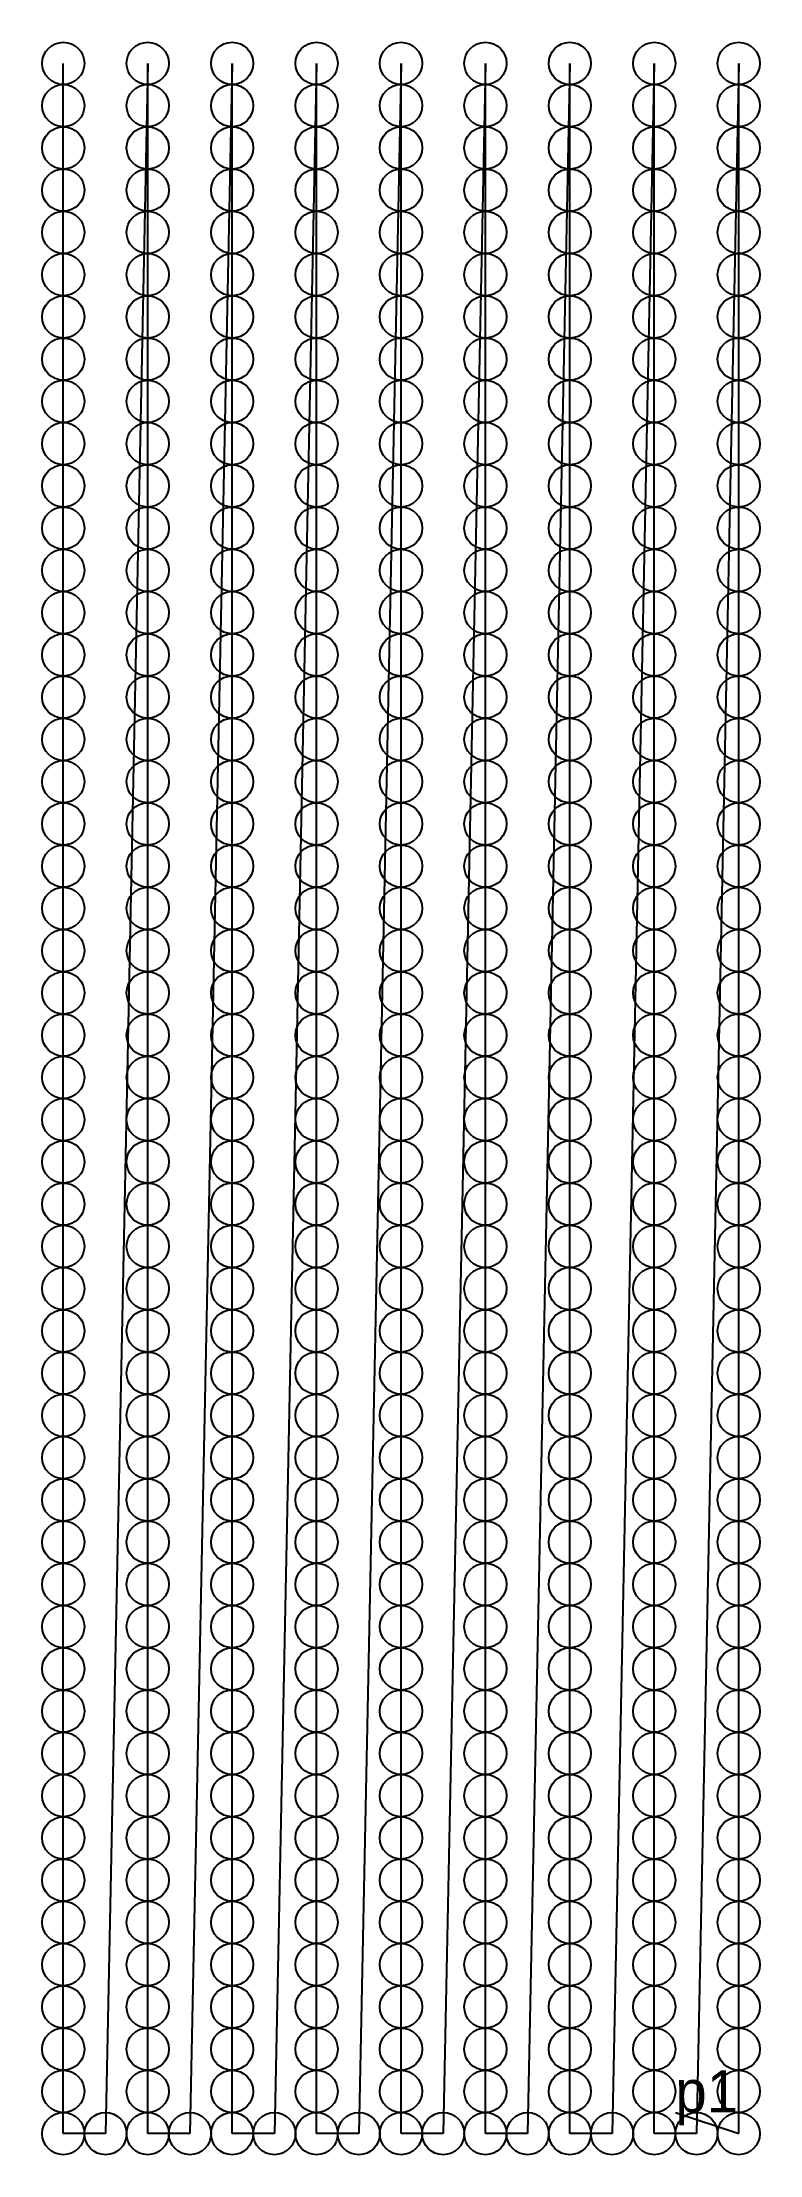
# Model space of a CAD drawing. Extents: x 0.5 to 17.5, y 0.5 to 50.5.
import ezdxf

# ---------------------------------------------------------------- set-up
doc = ezdxf.new("R2010")
doc.units = 0
doc.layers.get('0').update_dxf_attribs({"linetype": 'CONTINUOUS'})

msp = doc.modelspace()

# ---------------------------------------------------------------- linework, layer by layer
for p, q in [((1, 49), (1, 50)), ((3, 50), (2, 1)), ((3, 49), (3, 50)), ((5, 50), (4, 1)), ((5, 49), (5, 50)), ((7, 50), (6, 1)), ((7, 49), (7, 50)), ((9, 50), (8, 1)), ((9, 49), (9, 50)), ((11, 50), (10, 1)), ((11, 49), (11, 50)), ((13, 50), (12, 1)), ((13, 49), (13, 50)), ((15, 50), (14, 1)), ((15, 49), (15, 50)), ((17, 50), (16, 1)), ((17, 49), (17, 50)), ((1, 48), (1, 49)), ((3, 48), (3, 49)), ((5, 48), (5, 49)), ((7, 48), (7, 49)), ((9, 48), (9, 49)), ((11, 48), (11, 49)), ((13, 48), (13, 49)), ((15, 48), (15, 49)), ((17, 48), (17, 49)), ((1, 47), (1, 48)), ((3, 47), (3, 48)), ((5, 47), (5, 48)), ((7, 47), (7, 48)), ((9, 47), (9, 48)), ((11, 47), (11, 48)), ((13, 47), (13, 48)), ((15, 47), (15, 48)), ((17, 47), (17, 48)), ((1, 46), (1, 47)), ((3, 46), (3, 47)), ((5, 46), (5, 47)), ((7, 46), (7, 47)), ((9, 46), (9, 47)), ((11, 46), (11, 47)), ((13, 46), (13, 47)), ((15, 46), (15, 47)), ((17, 46), (17, 47)), ((1, 45), (1, 46)), ((3, 45), (3, 46)), ((5, 45), (5, 46)), ((7, 45), (7, 46)), ((9, 45), (9, 46)), ((11, 45), (11, 46)), ((13, 45), (13, 46)), ((15, 45), (15, 46)), ((17, 45), (17, 46)), ((1, 44), (1, 45)), ((3, 44), (3, 45)), ((5, 44), (5, 45)), ((7, 44), (7, 45)), ((9, 44), (9, 45)), ((11, 44), (11, 45)), ((13, 44), (13, 45)), ((15, 44), (15, 45)), ((17, 44), (17, 45)), ((1, 43), (1, 44)), ((3, 43), (3, 44)), ((5, 43), (5, 44)), ((7, 43), (7, 44)), ((9, 43), (9, 44)), ((11, 43), (11, 44)), ((13, 43), (13, 44)), ((15, 43), (15, 44)), ((17, 43), (17, 44)), ((1, 42), (1, 43)), ((3, 42), (3, 43)), ((5, 42), (5, 43)), ((7, 42), (7, 43)), ((9, 42), (9, 43)), ((11, 42), (11, 43)), ((13, 42), (13, 43)), ((15, 42), (15, 43)), ((17, 42), (17, 43)), ((1, 41), (1, 42)), ((3, 41), (3, 42)), ((5, 41), (5, 42)), ((7, 41), (7, 42)), ((9, 41), (9, 42)), ((11, 41), (11, 42)), ((13, 41), (13, 42)), ((15, 41), (15, 42)), ((17, 41), (17, 42)), ((1, 40), (1, 41)), ((3, 40), (3, 41)), ((5, 40), (5, 41)), ((7, 40), (7, 41)), ((9, 40), (9, 41)), ((11, 40), (11, 41)), ((13, 40), (13, 41)), ((15, 40), (15, 41)), ((17, 40), (17, 41)), ((1, 39), (1, 40)), ((3, 39), (3, 40)), ((5, 39), (5, 40)), ((7, 39), (7, 40)), ((9, 39), (9, 40)), ((11, 39), (11, 40)), ((13, 39), (13, 40)), ((15, 39), (15, 40)), ((17, 39), (17, 40)), ((1, 38), (1, 39)), ((3, 38), (3, 39)), ((5, 38), (5, 39)), ((7, 38), (7, 39)), ((9, 38), (9, 39)), ((11, 38), (11, 39)), ((13, 38), (13, 39)), ((15, 38), (15, 39)), ((17, 38), (17, 39)), ((1, 37), (1, 38)), ((3, 37), (3, 38)), ((5, 37), (5, 38)), ((7, 37), (7, 38)), ((9, 37), (9, 38)), ((11, 37), (11, 38)), ((13, 37), (13, 38)), ((15, 37), (15, 38)), ((17, 37), (17, 38)), ((1, 36), (1, 37)), ((3, 36), (3, 37)), ((5, 36), (5, 37)), ((7, 36), (7, 37)), ((9, 36), (9, 37)), ((11, 36), (11, 37)), ((13, 36), (13, 37)), ((15, 36), (15, 37)), ((17, 36), (17, 37)), ((1, 35), (1, 36)), ((3, 35), (3, 36)), ((5, 35), (5, 36)), ((7, 35), (7, 36)), ((9, 35), (9, 36)), ((11, 35), (11, 36)), ((13, 35), (13, 36)), ((15, 35), (15, 36)), ((17, 35), (17, 36)), ((1, 34), (1, 35)), ((3, 34), (3, 35)), ((5, 34), (5, 35)), ((7, 34), (7, 35)), ((9, 34), (9, 35)), ((11, 34), (11, 35)), ((13, 34), (13, 35)), ((15, 34), (15, 35)), ((17, 34), (17, 35)), ((1, 33), (1, 34)), ((3, 33), (3, 34)), ((5, 33), (5, 34)), ((7, 33), (7, 34)), ((9, 33), (9, 34)), ((11, 33), (11, 34)), ((13, 33), (13, 34)), ((15, 33), (15, 34)), ((17, 33), (17, 34)), ((1, 32), (1, 33)), ((3, 32), (3, 33)), ((5, 32), (5, 33)), ((7, 32), (7, 33)), ((9, 32), (9, 33)), ((11, 32), (11, 33)), ((13, 32), (13, 33)), ((15, 32), (15, 33)), ((17, 32), (17, 33)), ((1, 31), (1, 32)), ((3, 31), (3, 32)), ((5, 31), (5, 32)), ((7, 31), (7, 32)), ((9, 31), (9, 32)), ((11, 31), (11, 32)), ((13, 31), (13, 32)), ((15, 31), (15, 32)), ((17, 31), (17, 32)), ((1, 30), (1, 31)), ((3, 30), (3, 31)), ((5, 30), (5, 31)), ((7, 30), (7, 31)), ((9, 30), (9, 31)), ((11, 30), (11, 31)), ((13, 30), (13, 31)), ((15, 30), (15, 31)), ((17, 30), (17, 31)), ((1, 29), (1, 30)), ((3, 29), (3, 30)), ((5, 29), (5, 30)), ((7, 29), (7, 30)), ((9, 29), (9, 30)), ((11, 29), (11, 30)), ((13, 29), (13, 30)), ((15, 29), (15, 30)), ((17, 29), (17, 30)), ((1, 28), (1, 29)), ((3, 28), (3, 29)), ((5, 28), (5, 29)), ((7, 28), (7, 29)), ((9, 28), (9, 29)), ((11, 28), (11, 29)), ((13, 28), (13, 29)), ((15, 28), (15, 29)), ((17, 28), (17, 29)), ((1, 27), (1, 28)), ((3, 27), (3, 28)), ((5, 27), (5, 28)), ((7, 27), (7, 28)), ((9, 27), (9, 28)), ((11, 27), (11, 28)), ((13, 27), (13, 28)), ((15, 27), (15, 28)), ((17, 27), (17, 28)), ((1, 26), (1, 27)), ((3, 26), (3, 27)), ((5, 26), (5, 27)), ((7, 26), (7, 27)), ((9, 26), (9, 27)), ((11, 26), (11, 27)), ((13, 26), (13, 27)), ((15, 26), (15, 27)), ((17, 26), (17, 27)), ((1, 25), (1, 26)), ((3, 25), (3, 26)), ((5, 25), (5, 26)), ((7, 25), (7, 26)), ((9, 25), (9, 26)), ((11, 25), (11, 26)), ((13, 25), (13, 26)), ((15, 25), (15, 26)), ((17, 25), (17, 26)), ((1, 24), (1, 25)), ((3, 24), (3, 25)), ((5, 24), (5, 25)), ((7, 24), (7, 25)), ((9, 24), (9, 25)), ((11, 24), (11, 25)), ((13, 24), (13, 25)), ((15, 24), (15, 25)), ((17, 24), (17, 25)), ((1, 23), (1, 24)), ((3, 23), (3, 24)), ((5, 23), (5, 24)), ((7, 23), (7, 24)), ((9, 23), (9, 24)), ((11, 23), (11, 24)), ((13, 23), (13, 24)), ((15, 23), (15, 24)), ((17, 23), (17, 24)), ((1, 22), (1, 23)), ((3, 22), (3, 23)), ((5, 22), (5, 23)), ((7, 22), (7, 23)), ((9, 22), (9, 23)), ((11, 22), (11, 23)), ((13, 22), (13, 23)), ((15, 22), (15, 23)), ((17, 22), (17, 23)), ((1, 21), (1, 22)), ((3, 21), (3, 22)), ((5, 21), (5, 22)), ((7, 21), (7, 22)), ((9, 21), (9, 22)), ((11, 21), (11, 22)), ((13, 21), (13, 22)), ((15, 21), (15, 22)), ((17, 21), (17, 22)), ((1, 20), (1, 21)), ((3, 20), (3, 21)), ((5, 20), (5, 21)), ((7, 20), (7, 21)), ((9, 20), (9, 21)), ((11, 20), (11, 21)), ((13, 20), (13, 21)), ((15, 20), (15, 21)), ((17, 20), (17, 21)), ((1, 19), (1, 20)), ((3, 19), (3, 20)), ((5, 19), (5, 20)), ((7, 19), (7, 20)), ((9, 19), (9, 20)), ((11, 19), (11, 20)), ((13, 19), (13, 20)), ((15, 19), (15, 20)), ((17, 19), (17, 20)), ((1, 18), (1, 19)), ((3, 18), (3, 19)), ((5, 18), (5, 19)), ((7, 18), (7, 19)), ((9, 18), (9, 19)), ((11, 18), (11, 19)), ((13, 18), (13, 19)), ((15, 18), (15, 19)), ((17, 18), (17, 19)), ((1, 17), (1, 18)), ((3, 17), (3, 18)), ((5, 17), (5, 18)), ((7, 17), (7, 18)), ((9, 17), (9, 18)), ((11, 17), (11, 18)), ((13, 17), (13, 18)), ((15, 17), (15, 18)), ((17, 17), (17, 18)), ((1, 16), (1, 17)), ((3, 16), (3, 17)), ((5, 16), (5, 17)), ((7, 16), (7, 17)), ((9, 16), (9, 17)), ((11, 16), (11, 17)), ((13, 16), (13, 17)), ((15, 16), (15, 17)), ((17, 16), (17, 17)), ((1, 15), (1, 16)), ((3, 15), (3, 16)), ((5, 15), (5, 16)), ((7, 15), (7, 16)), ((9, 15), (9, 16)), ((11, 15), (11, 16)), ((13, 15), (13, 16)), ((15, 15), (15, 16)), ((17, 15), (17, 16)), ((1, 14), (1, 15)), ((3, 14), (3, 15)), ((5, 14), (5, 15)), ((7, 14), (7, 15)), ((9, 14), (9, 15)), ((11, 14), (11, 15)), ((13, 14), (13, 15)), ((15, 14), (15, 15)), ((17, 14), (17, 15)), ((1, 13), (1, 14)), ((3, 13), (3, 14)), ((5, 13), (5, 14)), ((7, 13), (7, 14)), ((9, 13), (9, 14)), ((11, 13), (11, 14)), ((13, 13), (13, 14)), ((15, 13), (15, 14)), ((17, 13), (17, 14)), ((1, 12), (1, 13)), ((3, 12), (3, 13)), ((5, 12), (5, 13)), ((7, 12), (7, 13)), ((9, 12), (9, 13)), ((11, 12), (11, 13)), ((13, 12), (13, 13)), ((15, 12), (15, 13)), ((17, 12), (17, 13)), ((1, 11), (1, 12)), ((3, 11), (3, 12)), ((5, 11), (5, 12)), ((7, 11), (7, 12)), ((9, 11), (9, 12)), ((11, 11), (11, 12)), ((13, 11), (13, 12)), ((15, 11), (15, 12)), ((17, 11), (17, 12)), ((1, 10), (1, 11)), ((3, 10), (3, 11)), ((5, 10), (5, 11)), ((7, 10), (7, 11)), ((9, 10), (9, 11)), ((11, 10), (11, 11)), ((13, 10), (13, 11)), ((15, 10), (15, 11)), ((17, 10), (17, 11)), ((1, 9), (1, 10)), ((3, 9), (3, 10)), ((5, 9), (5, 10)), ((7, 9), (7, 10)), ((9, 9), (9, 10)), ((11, 9), (11, 10)), ((13, 9), (13, 10)), ((15, 9), (15, 10)), ((17, 9), (17, 10)), ((1, 8), (1, 9)), ((3, 8), (3, 9)), ((5, 8), (5, 9)), ((7, 8), (7, 9)), ((9, 8), (9, 9)), ((11, 8), (11, 9)), ((13, 8), (13, 9)), ((15, 8), (15, 9)), ((17, 8), (17, 9)), ((1, 7), (1, 8)), ((3, 7), (3, 8)), ((5, 7), (5, 8)), ((7, 7), (7, 8)), ((9, 7), (9, 8)), ((11, 7), (11, 8)), ((13, 7), (13, 8)), ((15, 7), (15, 8)), ((17, 7), (17, 8)), ((1, 6), (1, 7)), ((3, 6), (3, 7)), ((5, 6), (5, 7)), ((7, 6), (7, 7)), ((9, 6), (9, 7)), ((11, 6), (11, 7)), ((13, 6), (13, 7)), ((15, 6), (15, 7)), ((17, 6), (17, 7)), ((1, 5), (1, 6)), ((3, 5), (3, 6)), ((5, 5), (5, 6)), ((7, 5), (7, 6)), ((9, 5), (9, 6)), ((11, 5), (11, 6)), ((13, 5), (13, 6)), ((15, 5), (15, 6)), ((17, 5), (17, 6)), ((1, 4), (1, 5)), ((3, 4), (3, 5)), ((5, 4), (5, 5)), ((7, 4), (7, 5)), ((9, 4), (9, 5)), ((11, 4), (11, 5)), ((13, 4), (13, 5)), ((15, 4), (15, 5)), ((17, 4), (17, 5)), ((1, 3), (1, 4)), ((3, 3), (3, 4)), ((5, 3), (5, 4)), ((7, 3), (7, 4)), ((9, 3), (9, 4)), ((11, 3), (11, 4)), ((13, 3), (13, 4)), ((15, 3), (15, 4)), ((17, 3), (17, 4)), ((1, 2), (1, 3)), ((3, 2), (3, 3)), ((5, 2), (5, 3)), ((7, 2), (7, 3)), ((9, 2), (9, 3)), ((11, 2), (11, 3)), ((13, 2), (13, 3)), ((15, 2), (15, 3)), ((17, 2), (17, 3)), ((1, 1), (1, 2)), ((3, 1), (3, 2)), ((5, 1), (5, 2)), ((7, 1), (7, 2)), ((9, 1), (9, 2)), ((11, 1), (11, 2)), ((13, 1), (13, 2)), ((15, 1), (15, 2)), ((17, 1), (17, 2)), ((2, 1), (1, 1)), ((4, 1), (3, 1)), ((6, 1), (5, 1)), ((8, 1), (7, 1)), ((10, 1), (9, 1)), ((12, 1), (11, 1)), ((14, 1), (13, 1)), ((16, 1), (15, 1))]:
    msp.add_line(p, q)
at = {"color": 1}
msp.add_line((15.5, 1.5), (17, 1), dxfattribs=at)
for centre in [(1, 50), (3, 50), (5, 50), (7, 50), (9, 50), (11, 50), (13, 50), (15, 50), (17, 50), (1, 49), (3, 49), (5, 49), (7, 49), (9, 49), (11, 49), (13, 49), (15, 49), (17, 49), (1, 48), (3, 48), (5, 48), (7, 48), (9, 48), (11, 48), (13, 48), (15, 48), (17, 48), (1, 47), (3, 47), (5, 47), (7, 47), (9, 47), (11, 47), (13, 47), (15, 47), (17, 47), (1, 46), (3, 46), (5, 46), (7, 46), (9, 46), (11, 46), (13, 46), (15, 46), (17, 46), (1, 45), (3, 45), (5, 45), (7, 45), (9, 45), (11, 45), (13, 45), (15, 45), (17, 45), (1, 44), (3, 44), (5, 44), (7, 44), (9, 44), (11, 44), (13, 44), (15, 44), (17, 44), (1, 43), (3, 43), (5, 43), (7, 43), (9, 43), (11, 43), (13, 43), (15, 43), (17, 43), (1, 42), (3, 42), (5, 42), (7, 42), (9, 42), (11, 42), (13, 42), (15, 42), (17, 42), (1, 41), (3, 41), (5, 41), (7, 41), (9, 41), (11, 41), (13, 41), (15, 41), (17, 41), (1, 40), (3, 40), (5, 40), (7, 40), (9, 40), (11, 40), (13, 40), (15, 40), (17, 40), (1, 39), (3, 39), (5, 39), (7, 39), (9, 39), (11, 39), (13, 39), (15, 39), (17, 39), (1, 38), (3, 38), (5, 38), (7, 38), (9, 38), (11, 38), (13, 38), (15, 38), (17, 38), (1, 37), (3, 37), (5, 37), (7, 37), (9, 37), (11, 37), (13, 37), (15, 37), (17, 37), (1, 36), (3, 36), (5, 36), (7, 36), (9, 36), (11, 36), (13, 36), (15, 36), (17, 36), (1, 35), (3, 35), (5, 35), (7, 35), (9, 35), (11, 35), (13, 35), (15, 35), (17, 35), (1, 34), (3, 34), (5, 34), (7, 34), (9, 34), (11, 34), (13, 34), (15, 34), (17, 34), (1, 33), (3, 33), (5, 33), (7, 33), (9, 33), (11, 33), (13, 33), (15, 33), (17, 33), (1, 32), (3, 32), (5, 32), (7, 32), (9, 32), (11, 32), (13, 32), (15, 32), (17, 32), (1, 31), (3, 31), (5, 31), (7, 31), (9, 31), (11, 31), (13, 31), (15, 31), (17, 31), (1, 30), (3, 30), (5, 30), (7, 30), (9, 30), (11, 30), (13, 30), (15, 30), (17, 30), (1, 29), (3, 29), (5, 29), (7, 29), (9, 29), (11, 29), (13, 29), (15, 29), (17, 29), (1, 28), (3, 28), (5, 28), (7, 28), (9, 28), (11, 28), (13, 28), (15, 28), (17, 28), (1, 27), (3, 27), (5, 27), (7, 27), (9, 27), (11, 27), (13, 27), (15, 27), (17, 27), (1, 26), (3, 26), (5, 26), (7, 26), (9, 26), (11, 26), (13, 26), (15, 26), (17, 26), (1, 25), (3, 25), (5, 25), (7, 25), (9, 25), (11, 25), (13, 25), (15, 25), (17, 25), (1, 24), (3, 24), (5, 24), (7, 24), (9, 24), (11, 24), (13, 24), (15, 24), (17, 24), (1, 23), (3, 23), (5, 23), (7, 23), (9, 23), (11, 23), (13, 23), (15, 23), (17, 23), (1, 22), (3, 22), (5, 22), (7, 22), (9, 22), (11, 22), (13, 22), (15, 22), (17, 22), (1, 21), (3, 21), (5, 21), (7, 21), (9, 21), (11, 21), (13, 21), (15, 21), (17, 21), (1, 20), (3, 20), (5, 20), (7, 20), (9, 20), (11, 20), (13, 20), (15, 20), (17, 20), (1, 19), (3, 19), (5, 19), (7, 19), (9, 19), (11, 19), (13, 19), (15, 19), (17, 19), (1, 18), (3, 18), (5, 18), (7, 18), (9, 18), (11, 18), (13, 18), (15, 18), (17, 18), (1, 17), (3, 17), (5, 17), (7, 17), (9, 17), (11, 17), (13, 17), (15, 17), (17, 17), (1, 16), (3, 16), (5, 16), (7, 16), (9, 16), (11, 16), (13, 16), (15, 16), (17, 16), (1, 15), (3, 15), (5, 15), (7, 15), (9, 15), (11, 15), (13, 15), (15, 15), (17, 15), (1, 14), (3, 14), (5, 14), (7, 14), (9, 14), (11, 14), (13, 14), (15, 14), (17, 14), (1, 13), (3, 13), (5, 13), (7, 13), (9, 13), (11, 13), (13, 13), (15, 13), (17, 13), (1, 12), (3, 12), (5, 12), (7, 12), (9, 12), (11, 12), (13, 12), (15, 12), (17, 12), (1, 11), (3, 11), (5, 11), (7, 11), (9, 11), (11, 11), (13, 11), (15, 11), (17, 11), (1, 10), (3, 10), (5, 10), (7, 10), (9, 10), (11, 10), (13, 10), (15, 10), (17, 10), (1, 9), (3, 9), (5, 9), (7, 9), (9, 9), (11, 9), (13, 9), (15, 9), (17, 9), (1, 8), (3, 8), (5, 8), (7, 8), (9, 8), (11, 8), (13, 8), (15, 8), (17, 8), (1, 7), (3, 7), (5, 7), (7, 7), (9, 7), (11, 7), (13, 7), (15, 7), (17, 7), (1, 6), (3, 6), (5, 6), (7, 6), (9, 6), (11, 6), (13, 6), (15, 6), (17, 6), (1, 5), (3, 5), (5, 5), (7, 5), (9, 5), (11, 5), (13, 5), (15, 5), (17, 5), (1, 4), (3, 4), (5, 4), (7, 4), (9, 4), (11, 4), (13, 4), (15, 4), (17, 4), (1, 3), (3, 3), (5, 3), (7, 3), (9, 3), (11, 3), (13, 3), (15, 3), (17, 3), (1, 2), (3, 2), (5, 2), (7, 2), (9, 2), (11, 2), (13, 2), (15, 2), (17, 2), (1, 1), (2, 1), (3, 1), (4, 1), (5, 1), (6, 1), (7, 1), (8, 1), (9, 1), (10, 1), (11, 1), (12, 1), (13, 1), (14, 1), (15, 1), (16, 1), (17, 1)]:
    msp.add_circle(centre, 0.5)

# ---------------------------------------------------------------- texts
msp.add_text('p1', height=1, dxfattribs=at).set_placement((15.5, 1.5))

doc.saveas('drawing.dxf')
